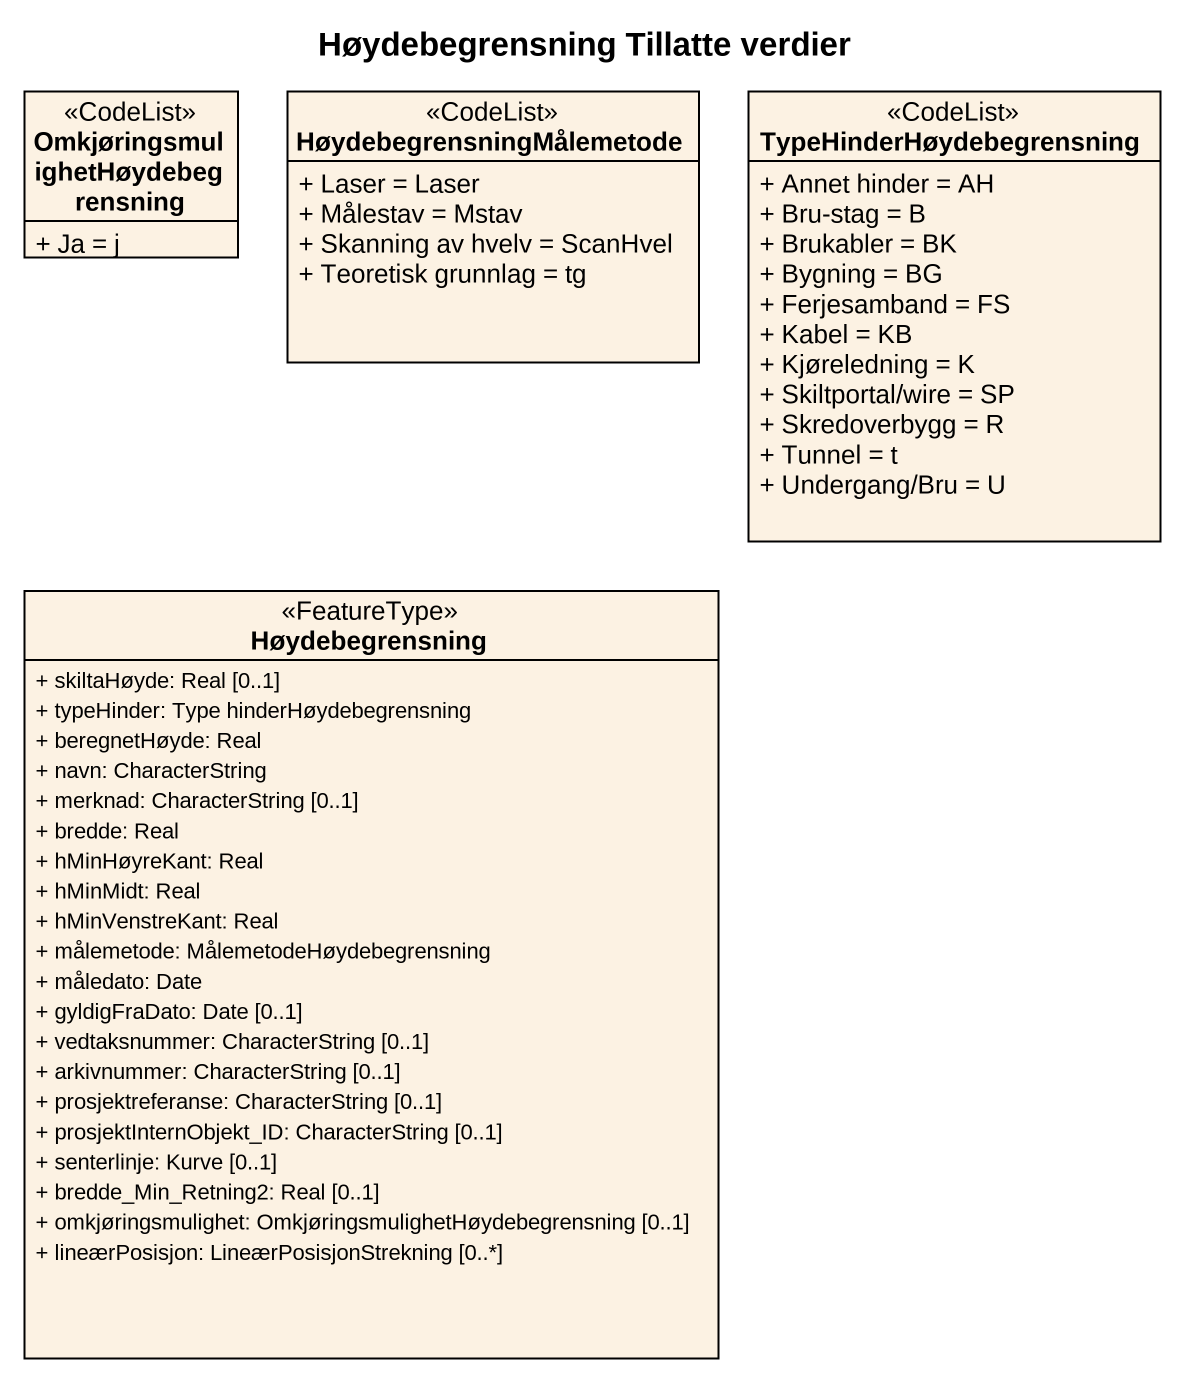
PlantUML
@startuml
title Høydebegrensning Tillatte verdier
hide circle
hide empty members
skinparam classAttributeIconSize 0
class "OmkjøringsmulighetHøydebegrensning" as OmkjøringsmulighetHøydebegre <<CodeList>> {
  + Ja = j
}
class HøydebegrensningMålemetode <<CodeList>> {
  + Laser = Laser
  + Målestav = Mstav
  + Skanning av hvelv = ScanHvel
  + Teoretisk grunnlag = tg
}
class TypeHinderHøydebegrensning <<CodeList>> {
  + Annet hinder = AH
  + Bru-stag = B
  + Brukabler = BK
  + Bygning = BG
  + Ferjesamband = FS
  + Kabel = KB
  + Kjøreledning = K
  + Skiltportal/wire = SP
  + Skredoverbygg = R
  + Tunnel = t
  + Undergang/Bru = U
}
class Høydebegrensning <<FeatureType>> {
  + skiltaHøyde: Real [0..1]
  + typeHinder: Type hinderHøydebegrensning
  + beregnetHøyde: Real
  + navn: CharacterString
  + merknad: CharacterString [0..1]
  + bredde: Real
  + hMinHøyreKant: Real
  + hMinMidt: Real
  + hMinVenstreKant: Real
  + målemetode: MålemetodeHøydebegrensning
  + måledato: Date
  + gyldigFraDato: Date [0..1]
  + vedtaksnummer: CharacterString [0..1]
  + arkivnummer: CharacterString [0..1]
  + prosjektreferanse: CharacterString [0..1]
  + prosjektInternObjekt_ID: CharacterString [0..1]
  + senterlinje: Kurve [0..1]
  + bredde_Min_Retning2: Real [0..1]
  + omkjøringsmulighet: OmkjøringsmulighetHøydebegrensning [0..1]
  + lineærPosisjon: LineærPosisjonStrekning [0..*]
}
@enduml
